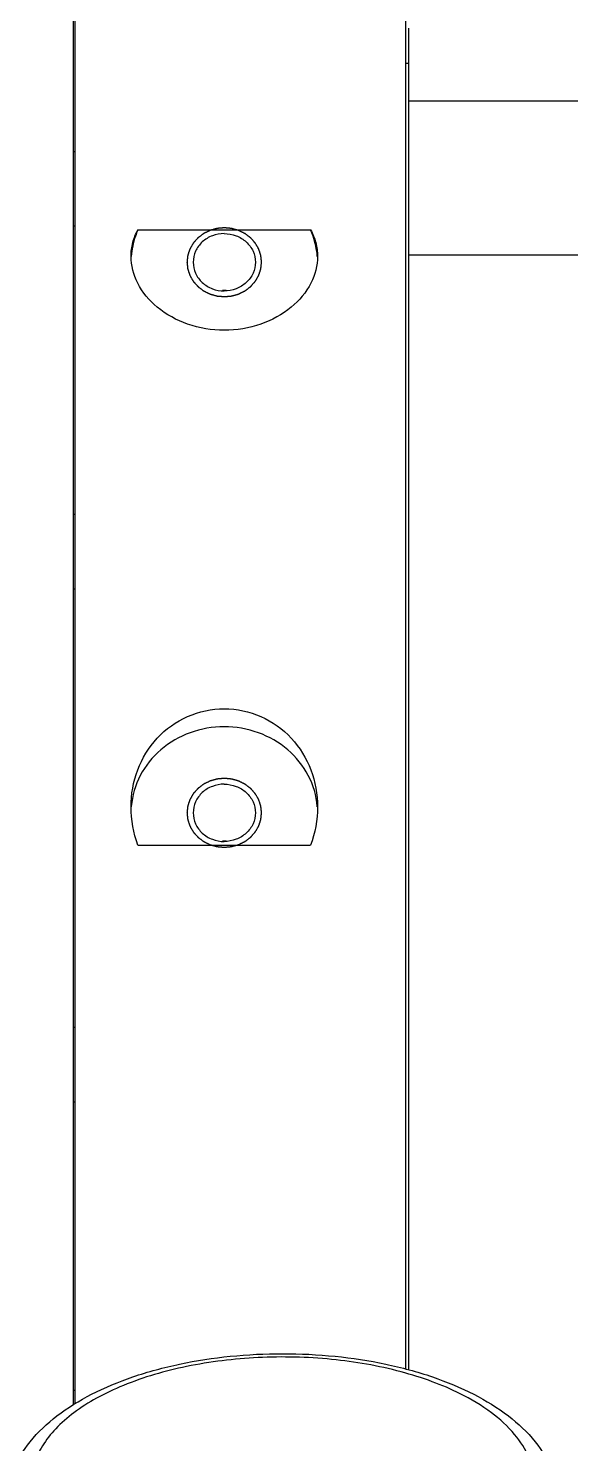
# Model space of a CAD drawing. Header units: millimetres. Extents: x 0 to 841, y 0 to 594.
# Drawn here: x 765.86 to 776.77, y 293.03 to 321.53 of the extents above; entities that cross this region are included whole.
import ezdxf

# ---------------------------------------------------------------- set-up
doc = ezdxf.new("R2010")
doc.units = ezdxf.units.MM
doc.header["$LTSCALE"] = 46.255
doc.layers.get('0').update_dxf_attribs({"linetype": 'CONTINUOUS'})
doc.layers.add('AXIS', color=7, linetype='CONTINUOUS')

msp = doc.modelspace()

# ---------------------------------------------------------------- linework, layer by layer
at = {"color": 7, "linetype": 'CONTINUOUS'}
for p, q in [((773.515, 294.513), (773.515, 321.531)), ((792.015, 320.066), (773.515, 320.066)), ((766.805, 319.046), (766.774, 319.046)), ((766.805, 317.546), (766.774, 317.546)), ((787.515, 316.961), (773.515, 316.961)), ((766.805, 311.74), (766.774, 311.74)), ((766.805, 310.24), (766.774, 310.24)), ((766.805, 301.408), (766.774, 301.408)), ((766.805, 299.908), (766.774, 299.908)), ((766.805, 294.102), (766.774, 294.102))]:
    msp.add_line(p, q, dxfattribs=at)
at = {"color": 2, "linetype": 'CONTINUOUS'}
for points in [[(769.805, 317.513), (769.793, 317.512), (769.775, 317.511), (769.75, 317.509), (769.732, 317.507), (769.714, 317.505), (769.699, 317.504), (769.687, 317.503), (769.679, 317.502), (769.673, 317.502), (769.668, 317.501), (769.665, 317.501), (769.662, 317.501), (769.66, 317.5), (769.659, 317.5), (769.658, 317.5), (769.657, 317.5), (769.654, 317.499), (769.651, 317.498), (769.646, 317.497), (769.64, 317.495), (769.633, 317.493), (769.621, 317.49), (769.607, 317.486), (769.589, 317.481), (769.572, 317.476), (769.557, 317.472), (769.545, 317.469), (769.538, 317.466), (769.532, 317.465), (769.528, 317.464), (769.524, 317.463), (769.522, 317.462), (769.52, 317.461), (769.519, 317.461), (769.518, 317.461), (769.517, 317.46), (769.515, 317.459), (769.511, 317.457), (769.507, 317.455), (769.502, 317.453), (769.495, 317.449), (769.484, 317.444), (769.471, 317.437), (769.455, 317.429), (769.438, 317.422), (769.425, 317.415), (769.414, 317.41), (769.407, 317.406), (769.402, 317.404), (769.398, 317.402), (769.395, 317.4), (769.392, 317.399), (769.391, 317.398), (769.39, 317.398), (769.389, 317.397), (769.388, 317.396), (769.386, 317.395), (769.383, 317.392), (769.379, 317.39), (769.374, 317.386), (769.368, 317.381), (769.359, 317.374), (769.347, 317.365), (769.332, 317.354), (769.318, 317.343), (769.306, 317.334), (769.296, 317.327), (769.29, 317.322), (769.286, 317.319), (769.282, 317.316), (769.279, 317.314), (769.277, 317.312), (769.276, 317.311), (769.275, 317.311), (769.274, 317.31), (769.273, 317.309), (769.271, 317.307), (769.269, 317.304), (769.266, 317.301), (769.262, 317.296), (769.257, 317.291), (769.25, 317.282), (769.24, 317.271), (769.228, 317.258), (769.217, 317.245), (769.207, 317.234), (769.199, 317.226), (769.194, 317.22), (769.19, 317.216), (769.188, 317.213), (769.185, 317.21), (769.183, 317.208), (769.183, 317.207), (769.182, 317.206), (769.181, 317.205), (769.181, 317.204), (769.179, 317.202), (769.177, 317.199), (769.175, 317.195), (769.172, 317.19), (769.169, 317.184), (769.163, 317.174), (769.156, 317.161), (769.147, 317.146), (769.139, 317.132), (769.131, 317.119), (769.126, 317.109), (769.122, 317.103), (769.119, 317.098), (769.117, 317.094), (769.115, 317.091), (769.114, 317.089), (769.113, 317.088), (769.113, 317.087), (769.112, 317.086), (769.112, 317.085), (769.111, 317.082), (769.11, 317.079), (769.109, 317.075), (769.107, 317.069), (769.105, 317.063), (769.101, 317.052), (769.097, 317.038), (769.091, 317.022), (769.086, 317.006), (769.081, 316.993), (769.078, 316.982), (769.076, 316.975), (769.074, 316.97), (769.072, 316.966), (769.071, 316.962), (769.071, 316.96), (769.07, 316.959), (769.07, 316.958), (769.07, 316.956), (769.07, 316.955), (769.069, 316.953), (769.069, 316.949), (769.068, 316.945), (769.068, 316.939), (769.067, 316.932), (769.066, 316.92), (769.064, 316.906), (769.062, 316.889), (769.061, 316.872), (769.059, 316.858), (769.058, 316.846), (769.057, 316.839), (769.056, 316.833), (769.056, 316.829), (769.056, 316.826), (769.055, 316.823), (769.055, 316.822), (769.055, 316.821), (769.055, 316.82), (769.055, 316.818), (769.056, 316.816), (769.056, 316.812), (769.056, 316.808), (769.057, 316.802), (769.058, 316.795), (769.059, 316.784), (769.06, 316.77), (769.062, 316.753), (769.064, 316.736), (769.065, 316.722), (769.067, 316.711), (769.067, 316.704), (769.068, 316.699), (769.068, 316.694), (769.069, 316.691), (769.069, 316.688), (769.069, 316.687), (769.069, 316.686), (769.07, 316.685), (769.07, 316.684), (769.071, 316.681), (769.072, 316.678), (769.073, 316.674), (769.075, 316.668), (769.077, 316.662), (769.081, 316.651), (769.085, 316.637), (769.09, 316.621), (769.096, 316.605), (769.1, 316.592), (769.104, 316.581), (769.106, 316.574), (769.108, 316.569), (769.109, 316.565), (769.11, 316.561), (769.111, 316.559), (769.111, 316.558), (769.112, 316.557), (769.112, 316.556), (769.113, 316.554), (769.114, 316.552), (769.116, 316.549), (769.118, 316.545), (769.121, 316.54), (769.125, 316.534), (769.13, 316.524), (769.137, 316.512), (769.146, 316.497), (769.155, 316.482), (769.162, 316.469), (769.167, 316.46), (769.171, 316.453), (769.174, 316.448), (769.176, 316.445), (769.178, 316.441), (769.179, 316.439), (769.18, 316.438), (769.18, 316.437), (769.181, 316.436), (769.182, 316.435), (769.184, 316.433), (769.186, 316.43), (769.189, 316.427), (769.193, 316.423), (769.198, 316.417), (769.206, 316.408), (769.216, 316.397), (769.228, 316.384), (769.239, 316.371), (769.249, 316.359), (769.257, 316.351), (769.262, 316.345), (769.266, 316.341), (769.269, 316.337), (769.271, 316.335), (769.273, 316.333), (769.274, 316.331), (769.275, 316.331), (769.276, 316.33), (769.277, 316.329), (769.279, 316.327), (769.282, 316.325), (769.285, 316.323), (769.29, 316.319), (769.296, 316.315), (769.305, 316.307), (769.317, 316.298), (769.331, 316.288), (769.345, 316.277), (769.357, 316.268), (769.367, 316.261), (769.372, 316.256), (769.377, 316.253), (769.381, 316.25), (769.384, 316.248), (769.386, 316.246), (769.387, 316.245), (769.388, 316.245), (769.389, 316.244), (769.39, 316.244), (769.393, 316.242), (769.396, 316.241), (769.4, 316.239), (769.405, 316.236), (769.412, 316.233), (769.423, 316.227), (769.436, 316.221), (769.452, 316.213), (769.468, 316.205), (769.482, 316.198), (769.493, 316.193), (769.499, 316.19), (769.505, 316.187), (769.509, 316.185), (769.512, 316.183), (769.514, 316.182), (769.516, 316.181), (769.517, 316.181), (769.518, 316.181), (769.519, 316.18), (769.522, 316.179), (769.526, 316.178), (769.53, 316.177), (769.536, 316.176), (769.543, 316.173), (769.555, 316.17), (769.569, 316.166), (769.587, 316.161), (769.604, 316.156), (769.619, 316.152), (769.631, 316.149), (769.638, 316.147), (769.644, 316.145), (769.648, 316.144), (769.652, 316.143), (769.654, 316.142), (769.656, 316.142), (769.657, 316.141), (769.658, 316.141), (769.659, 316.141), (769.662, 316.141), (769.666, 316.14), (769.671, 316.14), (769.677, 316.139), (769.685, 316.139), (769.697, 316.138), (769.712, 316.136), (769.731, 316.135), (769.749, 316.133), (769.774, 316.131), (769.793, 316.129), (769.805, 316.128)], [(769.805, 316.128), (769.817, 316.129), (769.835, 316.13), (769.86, 316.133), (769.878, 316.134), (769.896, 316.136), (769.911, 316.137), (769.923, 316.138), (769.931, 316.139), (769.937, 316.14), (769.942, 316.14), (769.945, 316.14), (769.948, 316.141), (769.95, 316.141), (769.951, 316.141), (769.952, 316.141), (769.953, 316.142), (769.956, 316.142), (769.959, 316.143), (769.964, 316.145), (769.97, 316.146), (769.977, 316.148), (769.989, 316.151), (770.003, 316.156), (770.021, 316.16), (770.038, 316.165), (770.053, 316.169), (770.065, 316.173), (770.072, 316.175), (770.078, 316.176), (770.082, 316.178), (770.086, 316.179), (770.088, 316.179), (770.09, 316.18), (770.091, 316.18), (770.092, 316.18), (770.093, 316.181), (770.096, 316.182), (770.099, 316.184), (770.103, 316.186), (770.108, 316.189), (770.115, 316.192), (770.126, 316.197), (770.139, 316.204), (770.155, 316.212), (770.172, 316.22), (770.185, 316.226), (770.196, 316.232), (770.203, 316.235), (770.208, 316.237), (770.212, 316.239), (770.215, 316.241), (770.218, 316.242), (770.219, 316.243), (770.22, 316.243), (770.221, 316.244), (770.222, 316.245), (770.224, 316.247), (770.227, 316.249), (770.231, 316.252), (770.236, 316.255), (770.242, 316.26), (770.251, 316.267), (770.263, 316.276), (770.278, 316.287), (770.292, 316.298), (770.304, 316.307), (770.314, 316.314), (770.32, 316.319), (770.325, 316.322), (770.328, 316.325), (770.331, 316.327), (770.333, 316.329), (770.334, 316.33), (770.335, 316.331), (770.336, 316.331), (770.337, 316.333), (770.339, 316.334), (770.341, 316.337), (770.344, 316.34), (770.348, 316.345), (770.353, 316.35), (770.361, 316.359), (770.37, 316.37), (770.382, 316.383), (770.393, 316.396), (770.403, 316.407), (770.411, 316.416), (770.416, 316.421), (770.42, 316.425), (770.422, 316.429), (770.425, 316.431), (770.427, 316.433), (770.428, 316.434), (770.428, 316.435), (770.429, 316.436), (770.43, 316.437), (770.431, 316.439), (770.433, 316.443), (770.435, 316.446), (770.438, 316.451), (770.441, 316.457), (770.447, 316.467), (770.454, 316.48), (770.463, 316.495), (770.471, 316.51), (770.479, 316.522), (770.484, 316.532), (770.488, 316.538), (770.491, 316.543), (770.493, 316.547), (770.495, 316.55), (770.496, 316.552), (770.497, 316.553), (770.497, 316.554), (770.498, 316.555), (770.498, 316.557), (770.499, 316.559), (770.5, 316.562), (770.501, 316.566), (770.503, 316.572), (770.505, 316.579), (770.509, 316.589), (770.513, 316.603), (770.519, 316.619), (770.524, 316.635), (770.529, 316.649), (770.532, 316.659), (770.534, 316.666), (770.536, 316.671), (770.538, 316.676), (770.539, 316.679), (770.539, 316.681), (770.54, 316.683), (770.54, 316.684), (770.54, 316.685), (770.541, 316.686), (770.541, 316.689), (770.541, 316.692), (770.542, 316.696), (770.542, 316.702), (770.543, 316.709), (770.544, 316.721), (770.546, 316.735), (770.548, 316.752), (770.549, 316.769), (770.551, 316.783), (770.552, 316.795), (770.553, 316.802), (770.554, 316.808), (770.554, 316.812), (770.554, 316.816), (770.555, 316.818), (770.555, 316.82), (770.555, 316.821), (770.555, 316.822), (770.555, 316.823), (770.554, 316.825), (770.554, 316.829), (770.554, 316.833), (770.553, 316.839), (770.552, 316.846), (770.551, 316.857), (770.55, 316.871), (770.548, 316.888), (770.546, 316.905), (770.545, 316.919), (770.543, 316.93), (770.543, 316.937), (770.542, 316.943), (770.542, 316.947), (770.541, 316.95), (770.541, 316.953), (770.541, 316.954), (770.541, 316.955), (770.54, 316.956), (770.54, 316.958), (770.539, 316.96), (770.538, 316.963), (770.537, 316.967), (770.535, 316.973), (770.533, 316.979), (770.529, 316.99), (770.525, 317.004), (770.52, 317.02), (770.514, 317.036), (770.51, 317.05), (770.506, 317.06), (770.504, 317.067), (770.502, 317.072), (770.501, 317.077), (770.5, 317.08), (770.499, 317.082), (770.499, 317.084), (770.498, 317.085), (770.498, 317.086), (770.497, 317.087), (770.496, 317.089), (770.494, 317.092), (770.492, 317.096), (770.489, 317.101), (770.486, 317.107), (770.48, 317.117), (770.473, 317.129), (770.464, 317.144), (770.455, 317.159), (770.448, 317.172), (770.443, 317.182), (770.439, 317.188), (770.436, 317.193), (770.434, 317.197), (770.432, 317.2), (770.431, 317.202), (770.43, 317.203), (770.43, 317.204), (770.429, 317.205), (770.428, 317.206), (770.426, 317.208), (770.424, 317.211), (770.421, 317.214), (770.417, 317.218), (770.412, 317.224), (770.404, 317.233), (770.394, 317.244), (770.383, 317.257), (770.371, 317.271), (770.361, 317.282), (770.353, 317.291), (770.348, 317.296), (770.344, 317.301), (770.341, 317.304), (770.339, 317.307), (770.337, 317.309), (770.336, 317.31), (770.335, 317.311), (770.334, 317.311), (770.333, 317.312), (770.331, 317.314), (770.328, 317.316), (770.325, 317.319), (770.32, 317.322), (770.314, 317.327), (770.305, 317.334), (770.293, 317.343), (770.279, 317.353), (770.265, 317.364), (770.253, 317.373), (770.243, 317.38), (770.238, 317.385), (770.233, 317.388), (770.229, 317.391), (770.226, 317.393), (770.224, 317.395), (770.223, 317.396), (770.222, 317.396), (770.221, 317.397), (770.22, 317.398), (770.218, 317.399), (770.214, 317.4), (770.21, 317.402), (770.205, 317.405), (770.198, 317.408), (770.187, 317.414), (770.174, 317.42), (770.158, 317.428), (770.142, 317.436), (770.128, 317.443), (770.117, 317.448), (770.111, 317.452), (770.105, 317.454), (770.101, 317.456), (770.098, 317.458), (770.096, 317.459), (770.094, 317.46), (770.093, 317.46), (770.092, 317.461), (770.091, 317.461), (770.088, 317.462), (770.084, 317.463), (770.08, 317.464), (770.074, 317.466), (770.067, 317.468), (770.055, 317.471), (770.041, 317.475), (770.023, 317.48), (770.006, 317.485), (769.991, 317.489), (769.98, 317.492), (769.972, 317.494), (769.966, 317.496), (769.962, 317.497), (769.958, 317.498), (769.956, 317.499), (769.954, 317.499), (769.953, 317.5), (769.952, 317.5), (769.951, 317.5), (769.948, 317.5), (769.944, 317.501), (769.939, 317.501), (769.933, 317.502), (769.925, 317.502), (769.913, 317.504), (769.898, 317.505), (769.879, 317.507), (769.861, 317.508), (769.836, 317.511), (769.817, 317.512), (769.805, 317.513)], [(769.805, 306.427), (769.793, 306.426), (769.775, 306.424), (769.75, 306.422), (769.732, 306.42), (769.714, 306.419), (769.699, 306.417), (769.687, 306.416), (769.679, 306.416), (769.673, 306.415), (769.668, 306.415), (769.665, 306.414), (769.662, 306.414), (769.66, 306.414), (769.659, 306.414), (769.658, 306.413), (769.657, 306.413), (769.654, 306.412), (769.651, 306.411), (769.646, 306.41), (769.64, 306.408), (769.633, 306.406), (769.621, 306.403), (769.607, 306.399), (769.589, 306.394), (769.572, 306.389), (769.557, 306.385), (769.545, 306.382), (769.538, 306.38), (769.532, 306.378), (769.528, 306.377), (769.524, 306.376), (769.522, 306.375), (769.52, 306.375), (769.519, 306.375), (769.518, 306.374), (769.517, 306.374), (769.515, 306.372), (769.511, 306.371), (769.507, 306.369), (769.502, 306.366), (769.495, 306.363), (769.484, 306.357), (769.471, 306.351), (769.455, 306.343), (769.438, 306.335), (769.425, 306.328), (769.414, 306.323), (769.407, 306.32), (769.402, 306.317), (769.398, 306.315), (769.395, 306.313), (769.392, 306.312), (769.391, 306.312), (769.39, 306.311), (769.389, 306.31), (769.388, 306.31), (769.386, 306.308), (769.383, 306.306), (769.379, 306.303), (769.374, 306.299), (769.368, 306.295), (769.359, 306.288), (769.347, 306.278), (769.332, 306.268), (769.318, 306.257), (769.306, 306.248), (769.296, 306.24), (769.29, 306.236), (769.286, 306.232), (769.282, 306.229), (769.279, 306.227), (769.277, 306.226), (769.276, 306.225), (769.275, 306.224), (769.274, 306.223), (769.273, 306.222), (769.271, 306.22), (769.269, 306.217), (769.266, 306.214), (769.262, 306.21), (769.257, 306.204), (769.25, 306.196), (769.24, 306.185), (769.228, 306.172), (769.217, 306.159), (769.207, 306.148), (769.199, 306.139), (769.194, 306.134), (769.19, 306.129), (769.188, 306.126), (769.185, 306.123), (769.183, 306.121), (769.183, 306.12), (769.182, 306.12), (769.181, 306.119), (769.181, 306.117), (769.179, 306.115), (769.177, 306.112), (769.175, 306.108), (769.172, 306.103), (769.169, 306.097), (769.163, 306.087), (769.156, 306.075), (769.147, 306.06), (769.139, 306.045), (769.131, 306.033), (769.126, 306.023), (769.122, 306.016), (769.119, 306.011), (769.117, 306.008), (769.115, 306.005), (769.114, 306.002), (769.113, 306.001), (769.113, 306), (769.112, 305.999), (769.112, 305.998), (769.111, 305.996), (769.11, 305.992), (769.109, 305.988), (769.107, 305.983), (769.105, 305.976), (769.101, 305.965), (769.097, 305.952), (769.091, 305.936), (769.086, 305.919), (769.081, 305.906), (769.078, 305.895), (769.076, 305.888), (769.074, 305.883), (769.072, 305.879), (769.071, 305.876), (769.071, 305.873), (769.07, 305.872), (769.07, 305.871), (769.07, 305.87), (769.07, 305.868), (769.069, 305.866), (769.069, 305.862), (769.068, 305.858), (769.068, 305.852), (769.067, 305.845), (769.066, 305.834), (769.064, 305.82), (769.062, 305.803), (769.061, 305.785), (769.059, 305.771), (769.058, 305.76), (769.057, 305.753), (769.056, 305.747), (769.056, 305.743), (769.056, 305.739), (769.055, 305.737), (769.055, 305.735), (769.055, 305.734), (769.055, 305.733), (769.055, 305.732), (769.056, 305.729), (769.056, 305.726), (769.056, 305.721), (769.057, 305.716), (769.058, 305.709), (769.059, 305.698), (769.06, 305.684), (769.062, 305.667), (769.064, 305.65), (769.065, 305.636), (769.067, 305.625), (769.067, 305.618), (769.068, 305.612), (769.068, 305.608), (769.069, 305.604), (769.069, 305.602), (769.069, 305.6), (769.069, 305.599), (769.07, 305.598), (769.07, 305.597), (769.071, 305.595), (769.072, 305.591), (769.073, 305.587), (769.075, 305.582), (769.077, 305.575), (769.081, 305.564), (769.085, 305.551), (769.09, 305.535), (769.096, 305.519), (769.1, 305.505), (769.104, 305.494), (769.106, 305.488), (769.108, 305.482), (769.109, 305.478), (769.11, 305.475), (769.111, 305.472), (769.111, 305.471), (769.112, 305.47), (769.112, 305.469), (769.113, 305.468), (769.114, 305.466), (769.116, 305.463), (769.118, 305.459), (769.121, 305.454), (769.125, 305.448), (769.13, 305.438), (769.137, 305.425), (769.146, 305.41), (769.155, 305.395), (769.162, 305.383), (769.167, 305.373), (769.171, 305.367), (769.174, 305.362), (769.176, 305.358), (769.178, 305.355), (769.179, 305.353), (769.18, 305.352), (769.18, 305.351), (769.181, 305.35), (769.182, 305.349), (769.184, 305.347), (769.186, 305.344), (769.189, 305.341), (769.193, 305.336), (769.198, 305.331), (769.206, 305.322), (769.216, 305.311), (769.228, 305.297), (769.239, 305.284), (769.249, 305.273), (769.257, 305.264), (769.262, 305.258), (769.266, 305.254), (769.269, 305.251), (769.271, 305.248), (769.273, 305.246), (769.274, 305.245), (769.275, 305.244), (769.276, 305.243), (769.277, 305.242), (769.279, 305.241), (769.282, 305.239), (769.285, 305.236), (769.29, 305.232), (769.296, 305.228), (769.305, 305.221), (769.317, 305.212), (769.331, 305.201), (769.345, 305.19), (769.357, 305.181), (769.367, 305.174), (769.372, 305.17), (769.377, 305.166), (769.381, 305.164), (769.384, 305.161), (769.386, 305.16), (769.387, 305.159), (769.388, 305.158), (769.389, 305.158), (769.39, 305.157), (769.393, 305.156), (769.396, 305.154), (769.4, 305.152), (769.405, 305.15), (769.412, 305.146), (769.423, 305.141), (769.436, 305.134), (769.452, 305.126), (769.468, 305.118), (769.482, 305.112), (769.493, 305.106), (769.499, 305.103), (769.505, 305.1), (769.509, 305.098), (769.512, 305.097), (769.514, 305.095), (769.516, 305.095), (769.517, 305.094), (769.518, 305.094), (769.519, 305.094), (769.522, 305.093), (769.526, 305.092), (769.53, 305.091), (769.536, 305.089), (769.543, 305.087), (769.555, 305.084), (769.569, 305.079), (769.587, 305.075), (769.604, 305.07), (769.619, 305.065), (769.631, 305.062), (769.638, 305.06), (769.644, 305.058), (769.648, 305.057), (769.652, 305.056), (769.654, 305.055), (769.656, 305.055), (769.657, 305.055), (769.658, 305.055), (769.659, 305.055), (769.662, 305.054), (769.666, 305.054), (769.671, 305.054), (769.677, 305.053), (769.685, 305.052), (769.697, 305.051), (769.712, 305.05), (769.731, 305.048), (769.749, 305.046), (769.774, 305.044), (769.793, 305.042), (769.805, 305.041)], [(769.805, 305.041), (769.817, 305.042), (769.835, 305.044), (769.86, 305.046), (769.878, 305.048), (769.896, 305.049), (769.911, 305.051), (769.923, 305.052), (769.931, 305.053), (769.937, 305.053), (769.942, 305.053), (769.945, 305.054), (769.948, 305.054), (769.95, 305.054), (769.951, 305.054), (769.952, 305.055), (769.953, 305.055), (769.956, 305.056), (769.959, 305.057), (769.964, 305.058), (769.97, 305.06), (769.977, 305.062), (769.989, 305.065), (770.003, 305.069), (770.021, 305.074), (770.038, 305.079), (770.053, 305.083), (770.065, 305.086), (770.072, 305.088), (770.078, 305.09), (770.082, 305.091), (770.086, 305.092), (770.088, 305.093), (770.09, 305.093), (770.091, 305.093), (770.092, 305.094), (770.093, 305.095), (770.096, 305.096), (770.099, 305.097), (770.103, 305.099), (770.108, 305.102), (770.115, 305.105), (770.126, 305.111), (770.139, 305.117), (770.155, 305.125), (770.172, 305.133), (770.185, 305.14), (770.196, 305.145), (770.203, 305.148), (770.208, 305.151), (770.212, 305.153), (770.215, 305.155), (770.218, 305.156), (770.219, 305.156), (770.22, 305.157), (770.221, 305.158), (770.222, 305.158), (770.224, 305.16), (770.227, 305.162), (770.231, 305.165), (770.236, 305.169), (770.242, 305.173), (770.251, 305.18), (770.263, 305.19), (770.278, 305.2), (770.292, 305.211), (770.304, 305.22), (770.314, 305.228), (770.32, 305.232), (770.325, 305.236), (770.328, 305.239), (770.331, 305.241), (770.333, 305.242), (770.334, 305.243), (770.335, 305.244), (770.336, 305.245), (770.337, 305.246), (770.339, 305.248), (770.341, 305.251), (770.344, 305.254), (770.348, 305.258), (770.353, 305.264), (770.361, 305.272), (770.37, 305.283), (770.382, 305.296), (770.393, 305.309), (770.403, 305.32), (770.411, 305.329), (770.416, 305.334), (770.42, 305.339), (770.422, 305.342), (770.425, 305.345), (770.427, 305.347), (770.428, 305.348), (770.428, 305.349), (770.429, 305.35), (770.43, 305.351), (770.431, 305.353), (770.433, 305.356), (770.435, 305.36), (770.438, 305.365), (770.441, 305.371), (770.447, 305.381), (770.454, 305.393), (770.463, 305.408), (770.471, 305.423), (770.479, 305.435), (770.484, 305.445), (770.488, 305.452), (770.491, 305.457), (770.493, 305.46), (770.495, 305.463), (770.496, 305.466), (770.497, 305.467), (770.497, 305.468), (770.498, 305.469), (770.498, 305.47), (770.499, 305.472), (770.5, 305.476), (770.501, 305.48), (770.503, 305.485), (770.505, 305.492), (770.509, 305.503), (770.513, 305.516), (770.519, 305.532), (770.524, 305.549), (770.529, 305.562), (770.532, 305.573), (770.534, 305.58), (770.536, 305.585), (770.538, 305.589), (770.539, 305.592), (770.539, 305.595), (770.54, 305.596), (770.54, 305.597), (770.54, 305.598), (770.541, 305.6), (770.541, 305.602), (770.541, 305.606), (770.542, 305.61), (770.542, 305.616), (770.543, 305.623), (770.544, 305.634), (770.546, 305.648), (770.548, 305.666), (770.549, 305.683), (770.551, 305.697), (770.552, 305.708), (770.553, 305.715), (770.554, 305.721), (770.554, 305.725), (770.554, 305.729), (770.555, 305.732), (770.555, 305.733), (770.555, 305.734), (770.555, 305.735), (770.555, 305.736), (770.554, 305.739), (770.554, 305.742), (770.554, 305.747), (770.553, 305.752), (770.552, 305.759), (770.551, 305.77), (770.55, 305.784), (770.548, 305.801), (770.546, 305.818), (770.545, 305.832), (770.543, 305.843), (770.543, 305.85), (770.542, 305.856), (770.542, 305.86), (770.541, 305.864), (770.541, 305.866), (770.541, 305.868), (770.541, 305.869), (770.54, 305.87), (770.54, 305.871), (770.539, 305.873), (770.538, 305.877), (770.537, 305.881), (770.535, 305.886), (770.533, 305.893), (770.529, 305.904), (770.525, 305.917), (770.52, 305.933), (770.514, 305.95), (770.51, 305.963), (770.506, 305.974), (770.504, 305.981), (770.502, 305.986), (770.501, 305.99), (770.5, 305.993), (770.499, 305.996), (770.499, 305.997), (770.498, 305.998), (770.498, 305.999), (770.497, 306), (770.496, 306.002), (770.494, 306.006), (770.492, 306.009), (770.489, 306.014), (770.486, 306.02), (770.48, 306.03), (770.473, 306.043), (770.464, 306.058), (770.455, 306.073), (770.448, 306.085), (770.443, 306.095), (770.439, 306.101), (770.436, 306.106), (770.434, 306.11), (770.432, 306.113), (770.431, 306.115), (770.43, 306.117), (770.43, 306.118), (770.429, 306.118), (770.428, 306.119), (770.426, 306.121), (770.424, 306.124), (770.421, 306.127), (770.417, 306.132), (770.412, 306.137), (770.404, 306.146), (770.394, 306.157), (770.383, 306.171), (770.371, 306.184), (770.361, 306.195), (770.353, 306.204), (770.348, 306.21), (770.344, 306.214), (770.341, 306.217), (770.339, 306.22), (770.337, 306.222), (770.336, 306.223), (770.335, 306.224), (770.334, 306.225), (770.333, 306.226), (770.331, 306.227), (770.328, 306.229), (770.325, 306.232), (770.32, 306.236), (770.314, 306.24), (770.305, 306.247), (770.293, 306.256), (770.279, 306.267), (770.265, 306.278), (770.253, 306.287), (770.243, 306.294), (770.238, 306.298), (770.233, 306.302), (770.229, 306.304), (770.226, 306.307), (770.224, 306.308), (770.223, 306.309), (770.222, 306.31), (770.221, 306.31), (770.22, 306.311), (770.218, 306.312), (770.214, 306.314), (770.21, 306.316), (770.205, 306.318), (770.198, 306.322), (770.187, 306.327), (770.174, 306.334), (770.158, 306.342), (770.142, 306.35), (770.128, 306.356), (770.117, 306.362), (770.111, 306.365), (770.105, 306.368), (770.101, 306.37), (770.098, 306.371), (770.096, 306.373), (770.094, 306.373), (770.093, 306.374), (770.092, 306.374), (770.091, 306.374), (770.088, 306.375), (770.084, 306.376), (770.08, 306.377), (770.074, 306.379), (770.067, 306.381), (770.055, 306.384), (770.041, 306.389), (770.023, 306.393), (770.006, 306.398), (769.991, 306.403), (769.98, 306.406), (769.972, 306.408), (769.966, 306.41), (769.962, 306.411), (769.958, 306.412), (769.956, 306.413), (769.954, 306.413), (769.953, 306.413), (769.952, 306.413), (769.951, 306.414), (769.948, 306.414), (769.944, 306.414), (769.939, 306.415), (769.933, 306.415), (769.925, 306.416), (769.913, 306.417), (769.898, 306.418), (769.879, 306.42), (769.861, 306.422), (769.836, 306.424), (769.817, 306.426), (769.805, 306.427)]]:
    msp.add_open_spline(points, degree=3, knots=[0, 0, 0, 0, 0.015625, 0.023438, 0.03125, 0.039062, 0.046875, 0.050781, 0.054688, 0.056641, 0.058594, 0.060547, 0.061523, 0.062012, 0.0625, 0.062988, 0.063477, 0.064453, 0.066406, 0.068359, 0.070312, 0.074219, 0.078125, 0.085938, 0.09375, 0.101562, 0.109375, 0.113281, 0.117188, 0.119141, 0.121094, 0.123047, 0.124023, 0.124512, 0.125, 0.125488, 0.125977, 0.126953, 0.128906, 0.130859, 0.132812, 0.136719, 0.140625, 0.148438, 0.15625, 0.164062, 0.171875, 0.175781, 0.179688, 0.181641, 0.183594, 0.185547, 0.186523, 0.187012, 0.1875, 0.187988, 0.188477, 0.189453, 0.191406, 0.193359, 0.195312, 0.199219, 0.203125, 0.210938, 0.21875, 0.226562, 0.234375, 0.238281, 0.242188, 0.244141, 0.246094, 0.248047, 0.249023, 0.249512, 0.25, 0.250488, 0.250977, 0.251953, 0.253906, 0.255859, 0.257812, 0.261719, 0.265625, 0.273438, 0.28125, 0.289062, 0.296875, 0.300781, 0.304688, 0.306641, 0.308594, 0.310547, 0.311523, 0.312012, 0.3125, 0.312988, 0.313477, 0.314453, 0.316406, 0.318359, 0.320312, 0.324219, 0.328125, 0.335938, 0.34375, 0.351562, 0.359375, 0.363281, 0.367188, 0.369141, 0.371094, 0.373047, 0.374023, 0.374512, 0.375, 0.375488, 0.375977, 0.376953, 0.378906, 0.380859, 0.382812, 0.386719, 0.390625, 0.398438, 0.40625, 0.414062, 0.421875, 0.425781, 0.429688, 0.431641, 0.433594, 0.435547, 0.436523, 0.437012, 0.4375, 0.437988, 0.438477, 0.439453, 0.441406, 0.443359, 0.445312, 0.449219, 0.453125, 0.460938, 0.46875, 0.476562, 0.484375, 0.488281, 0.492188, 0.494141, 0.496094, 0.498047, 0.499023, 0.499512, 0.5, 0.500488, 0.500977, 0.501953, 0.503906, 0.505859, 0.507812, 0.511719, 0.515625, 0.523438, 0.53125, 0.539062, 0.546875, 0.550781, 0.554688, 0.556641, 0.558594, 0.560547, 0.561523, 0.562012, 0.5625, 0.562988, 0.563477, 0.564453, 0.566406, 0.568359, 0.570312, 0.574219, 0.578125, 0.585938, 0.59375, 0.601562, 0.609375, 0.613281, 0.617188, 0.619141, 0.621094, 0.623047, 0.624023, 0.624512, 0.625, 0.625488, 0.625977, 0.626953, 0.628906, 0.630859, 0.632812, 0.636719, 0.640625, 0.648438, 0.65625, 0.664062, 0.671875, 0.675781, 0.679688, 0.681641, 0.683594, 0.685547, 0.686523, 0.687012, 0.6875, 0.687988, 0.688477, 0.689453, 0.691406, 0.693359, 0.695312, 0.699219, 0.703125, 0.710938, 0.71875, 0.726562, 0.734375, 0.738281, 0.742188, 0.744141, 0.746094, 0.748047, 0.749023, 0.749512, 0.75, 0.750488, 0.750977, 0.751953, 0.753906, 0.755859, 0.757812, 0.761719, 0.765625, 0.773438, 0.78125, 0.789062, 0.796875, 0.800781, 0.804688, 0.806641, 0.808594, 0.810547, 0.811523, 0.812012, 0.8125, 0.812988, 0.813477, 0.814453, 0.816406, 0.818359, 0.820312, 0.824219, 0.828125, 0.835938, 0.84375, 0.851562, 0.859375, 0.863281, 0.867188, 0.869141, 0.871094, 0.873047, 0.874023, 0.874512, 0.875, 0.875488, 0.875977, 0.876953, 0.878906, 0.880859, 0.882812, 0.886719, 0.890625, 0.898438, 0.90625, 0.914062, 0.921875, 0.925781, 0.929688, 0.931641, 0.933594, 0.935547, 0.936523, 0.937012, 0.9375, 0.937988, 0.938477, 0.939453, 0.941406, 0.943359, 0.945312, 0.949219, 0.953125, 0.960938, 0.96875, 0.976562, 0.984375, 1, 1, 1, 1], dxfattribs=at)
at = {"color": 7, "linetype": 'CONTINUOUS'}
for points, knots in [([(769.805, 316.25), (769.804, 316.25), (769.803, 316.25), (769.802, 316.25), (769.801, 316.25), (769.8, 316.25), (769.8, 316.25), (769.799, 316.25), (769.797, 316.25), (769.795, 316.25), (769.792, 316.25), (769.788, 316.25), (769.783, 316.25), (769.779, 316.249), (769.776, 316.249), (769.774, 316.249), (769.772, 316.249), (769.77, 316.249), (769.768, 316.249), (769.767, 316.249)], [0, 0, 0, 0, 0.0625, 0.125, 0.15625, 0.171875, 0.1875, 0.21875, 0.25, 0.3125, 0.375, 0.5, 0.625, 0.75, 0.8125, 0.84375, 0.875, 0.9375, 1, 1, 1, 1]), ([(769.843, 316.249), (769.843, 316.249), (769.842, 316.249), (769.84, 316.249), (769.839, 316.249), (769.839, 316.249), (769.838, 316.249), (769.837, 316.249), (769.835, 316.249), (769.833, 316.249), (769.83, 316.249), (769.826, 316.25), (769.821, 316.25), (769.817, 316.25), (769.814, 316.25), (769.812, 316.25), (769.81, 316.25), (769.808, 316.25), (769.806, 316.25), (769.805, 316.25)], [0, 0, 0, 0, 0.0625, 0.125, 0.15625, 0.171875, 0.1875, 0.21875, 0.25, 0.3125, 0.375, 0.5, 0.625, 0.75, 0.8125, 0.84375, 0.875, 0.9375, 1, 1, 1, 1]), ([(769.805, 305.163), (769.804, 305.163), (769.803, 305.163), (769.802, 305.163), (769.801, 305.163), (769.8, 305.163), (769.8, 305.163), (769.799, 305.163), (769.797, 305.163), (769.795, 305.163), (769.792, 305.163), (769.788, 305.163), (769.783, 305.163), (769.779, 305.163), (769.776, 305.163), (769.774, 305.163), (769.772, 305.163), (769.77, 305.162), (769.768, 305.162), (769.767, 305.162)], [0, 0, 0, 0, 0.0625, 0.125, 0.15625, 0.171875, 0.1875, 0.21875, 0.25, 0.3125, 0.375, 0.5, 0.625, 0.75, 0.8125, 0.84375, 0.875, 0.9375, 1, 1, 1, 1]), ([(769.843, 305.162), (769.843, 305.162), (769.842, 305.162), (769.84, 305.162), (769.839, 305.163), (769.839, 305.163), (769.838, 305.163), (769.837, 305.163), (769.835, 305.163), (769.833, 305.163), (769.83, 305.163), (769.826, 305.163), (769.821, 305.163), (769.817, 305.163), (769.814, 305.163), (769.812, 305.163), (769.81, 305.163), (769.808, 305.163), (769.806, 305.163), (769.805, 305.163)], [0, 0, 0, 0, 0.0625, 0.125, 0.15625, 0.171875, 0.1875, 0.21875, 0.25, 0.3125, 0.375, 0.5, 0.625, 0.75, 0.8125, 0.84375, 0.875, 0.9375, 1, 1, 1, 1]), ([(765.429, 291.819), (765.429, 291.93), (765.45, 292.153), (765.577, 292.592), (765.888, 293.107), (766.443, 293.626), (767.149, 294.059), (767.983, 294.403), (768.921, 294.655), (769.931, 294.809), (770.979, 294.861), (772.027, 294.809), (773.038, 294.655), (773.975, 294.403), (774.81, 294.059), (775.516, 293.626), (776.07, 293.107), (776.381, 292.592), (776.508, 292.153), (776.529, 291.93), (776.529, 291.819)], [0, 0, 0, 0, 0.024197, 0.04855, 0.098764, 0.152897, 0.212491, 0.277965, 0.348699, 0.423323, 0.500004, 0.576685, 0.651309, 0.722041, 0.787514, 0.847107, 0.901238, 0.95145, 0.975804, 1, 1, 1, 1]), ([(776.029, 292.252), (776.029, 292.334), (776.012, 292.503), (775.91, 292.843), (775.647, 293.258), (775.165, 293.692), (774.593, 294.032), (773.977, 294.295), (773.12, 294.563), (771.946, 294.766), (770.493, 294.8), (769.08, 294.629), (767.993, 294.316), (767.247, 293.966), (766.787, 293.676), (766.415, 293.354), (766.14, 293.005), (765.968, 292.635), (765.929, 292.376), (765.929, 292.252)], [0, 0, 0, 0, 0.020356, 0.041291, 0.086646, 0.138962, 0.199168, 0.249329, 0.303234, 0.419281, 0.540498, 0.659107, 0.767745, 0.816536, 0.860982, 0.900972, 0.936811, 0.969341, 1, 1, 1, 1])]:
    msp.add_open_spline(points, degree=3, knots=knots, dxfattribs=at)
at = {"layer": 'AXIS', "color": 7, "linetype": 'CONTINUOUS'}
for p, q in [((766.774, 293.81), (766.774, 344.201)), ((766.805, 293.831), (766.805, 344.201)), ((773.455, 294.528), (773.455, 344.201)), ((773.515, 320.824), (773.455, 320.824)), ((768.069, 317.475), (771.541, 317.475)), ((768.069, 305.08), (771.541, 305.08))]:
    msp.add_line(p, q, dxfattribs=at)
for centre, start, end in [((769.527, 305.734), 175.4464, 175.694), ((770.083, 305.734), 4.306, 4.5536)]:
    msp.add_arc(centre, 1.597, start, end, dxfattribs=at)
for points, knots in [([(767.93, 316.94), (767.93, 317.032), (767.954, 317.219), (768.024, 317.393), (768.069, 317.475)], [0, 0, 0, 0, 0.498018, 1, 1, 1, 1]), ([(768.069, 317.475), (768.05, 317.432), (767.983, 317.26), (767.945, 317.077), (767.934, 316.939)], [0, 0, 0, 0, 0.2514, 1, 1, 1, 1]), ([(769.805, 317.398), (769.724, 317.398), (769.562, 317.369), (769.354, 317.242), (769.214, 317.05), (769.18, 316.896), (769.18, 316.821)], [0, 0, 0, 0, 0.259098, 0.51291, 0.759204, 1, 1, 1, 1]), ([(769.805, 317.398), (769.886, 317.398), (770.048, 317.369), (770.256, 317.242), (770.397, 317.05), (770.43, 316.896), (770.43, 316.821)], [0, 0, 0, 0, 0.259098, 0.51291, 0.759204, 1, 1, 1, 1]), ([(771.676, 316.939), (771.665, 317.077), (771.627, 317.26), (771.56, 317.432), (771.541, 317.475)], [0, 0, 0, 0, 0.7486, 1, 1, 1, 1]), ([(771.541, 317.475), (771.586, 317.393), (771.656, 317.219), (771.68, 317.032), (771.68, 316.94)], [0, 0, 0, 0, 0.501982, 1, 1, 1, 1]), ([(771.68, 316.94), (771.68, 316.755), (771.575, 316.358), (771.159, 315.868), (770.54, 315.531), (769.805, 315.411), (769.07, 315.531), (768.451, 315.868), (768.035, 316.358), (767.93, 316.755), (767.93, 316.94)], [0, 0, 0, 0, 0.105543, 0.224456, 0.357818, 0.5, 0.642182, 0.775544, 0.894457, 1, 1, 1, 1]), ([(769.18, 316.821), (769.18, 316.745), (769.214, 316.591), (769.354, 316.399), (769.562, 316.272), (769.724, 316.243), (769.805, 316.243)], [0, 0, 0, 0, 0.240796, 0.48709, 0.740902, 1, 1, 1, 1]), ([(770.43, 316.821), (770.43, 316.745), (770.397, 316.591), (770.256, 316.399), (770.048, 316.272), (769.886, 316.243), (769.805, 316.243)], [0, 0, 0, 0, 0.240796, 0.48709, 0.740902, 1, 1, 1, 1]), ([(767.93, 305.854), (767.93, 306.106), (768.018, 306.613), (768.419, 307.272), (769.047, 307.723), (769.805, 307.883), (770.563, 307.723), (771.191, 307.272), (771.592, 306.613), (771.68, 306.106), (771.68, 305.854)], [0, 0, 0, 0, 0.125209, 0.250147, 0.374998, 0.5, 0.625002, 0.749853, 0.874791, 1, 1, 1, 1]), ([(771.675, 305.861), (771.658, 306.076), (771.532, 306.51), (771.104, 307.039), (770.5, 307.386), (769.805, 307.507), (769.11, 307.386), (768.506, 307.039), (768.078, 306.51), (767.952, 306.076), (767.935, 305.861)], [0, 0, 0, 0, 0.120448, 0.243777, 0.370693, 0.5, 0.629307, 0.756223, 0.879552, 1, 1, 1, 1]), ([(769.805, 306.311), (769.724, 306.311), (769.562, 306.282), (769.354, 306.155), (769.214, 305.964), (769.18, 305.809), (769.18, 305.734)], [0, 0, 0, 0, 0.259098, 0.51291, 0.759204, 1, 1, 1, 1]), ([(769.805, 306.311), (769.886, 306.311), (770.048, 306.282), (770.256, 306.155), (770.397, 305.964), (770.43, 305.809), (770.43, 305.734)], [0, 0, 0, 0, 0.259098, 0.51291, 0.759204, 1, 1, 1, 1]), ([(769.18, 305.734), (769.18, 305.659), (769.214, 305.504), (769.354, 305.313), (769.562, 305.186), (769.724, 305.157), (769.805, 305.157)], [0, 0, 0, 0, 0.240796, 0.48709, 0.740902, 1, 1, 1, 1]), ([(770.43, 305.734), (770.43, 305.659), (770.397, 305.504), (770.256, 305.313), (770.048, 305.186), (769.886, 305.157), (769.805, 305.157)], [0, 0, 0, 0, 0.240796, 0.48709, 0.740902, 1, 1, 1, 1])]:
    msp.add_open_spline(points, degree=3, knots=knots, dxfattribs=at)
for points in [[(768.069, 305.08), (767.978, 305.326), (767.93, 305.592), (767.93, 305.854)], [(771.68, 305.854), (771.68, 305.592), (771.632, 305.326), (771.541, 305.08)]]:
    msp.add_open_spline(points, degree=3, dxfattribs=at)

doc.saveas('drawing.dxf')
